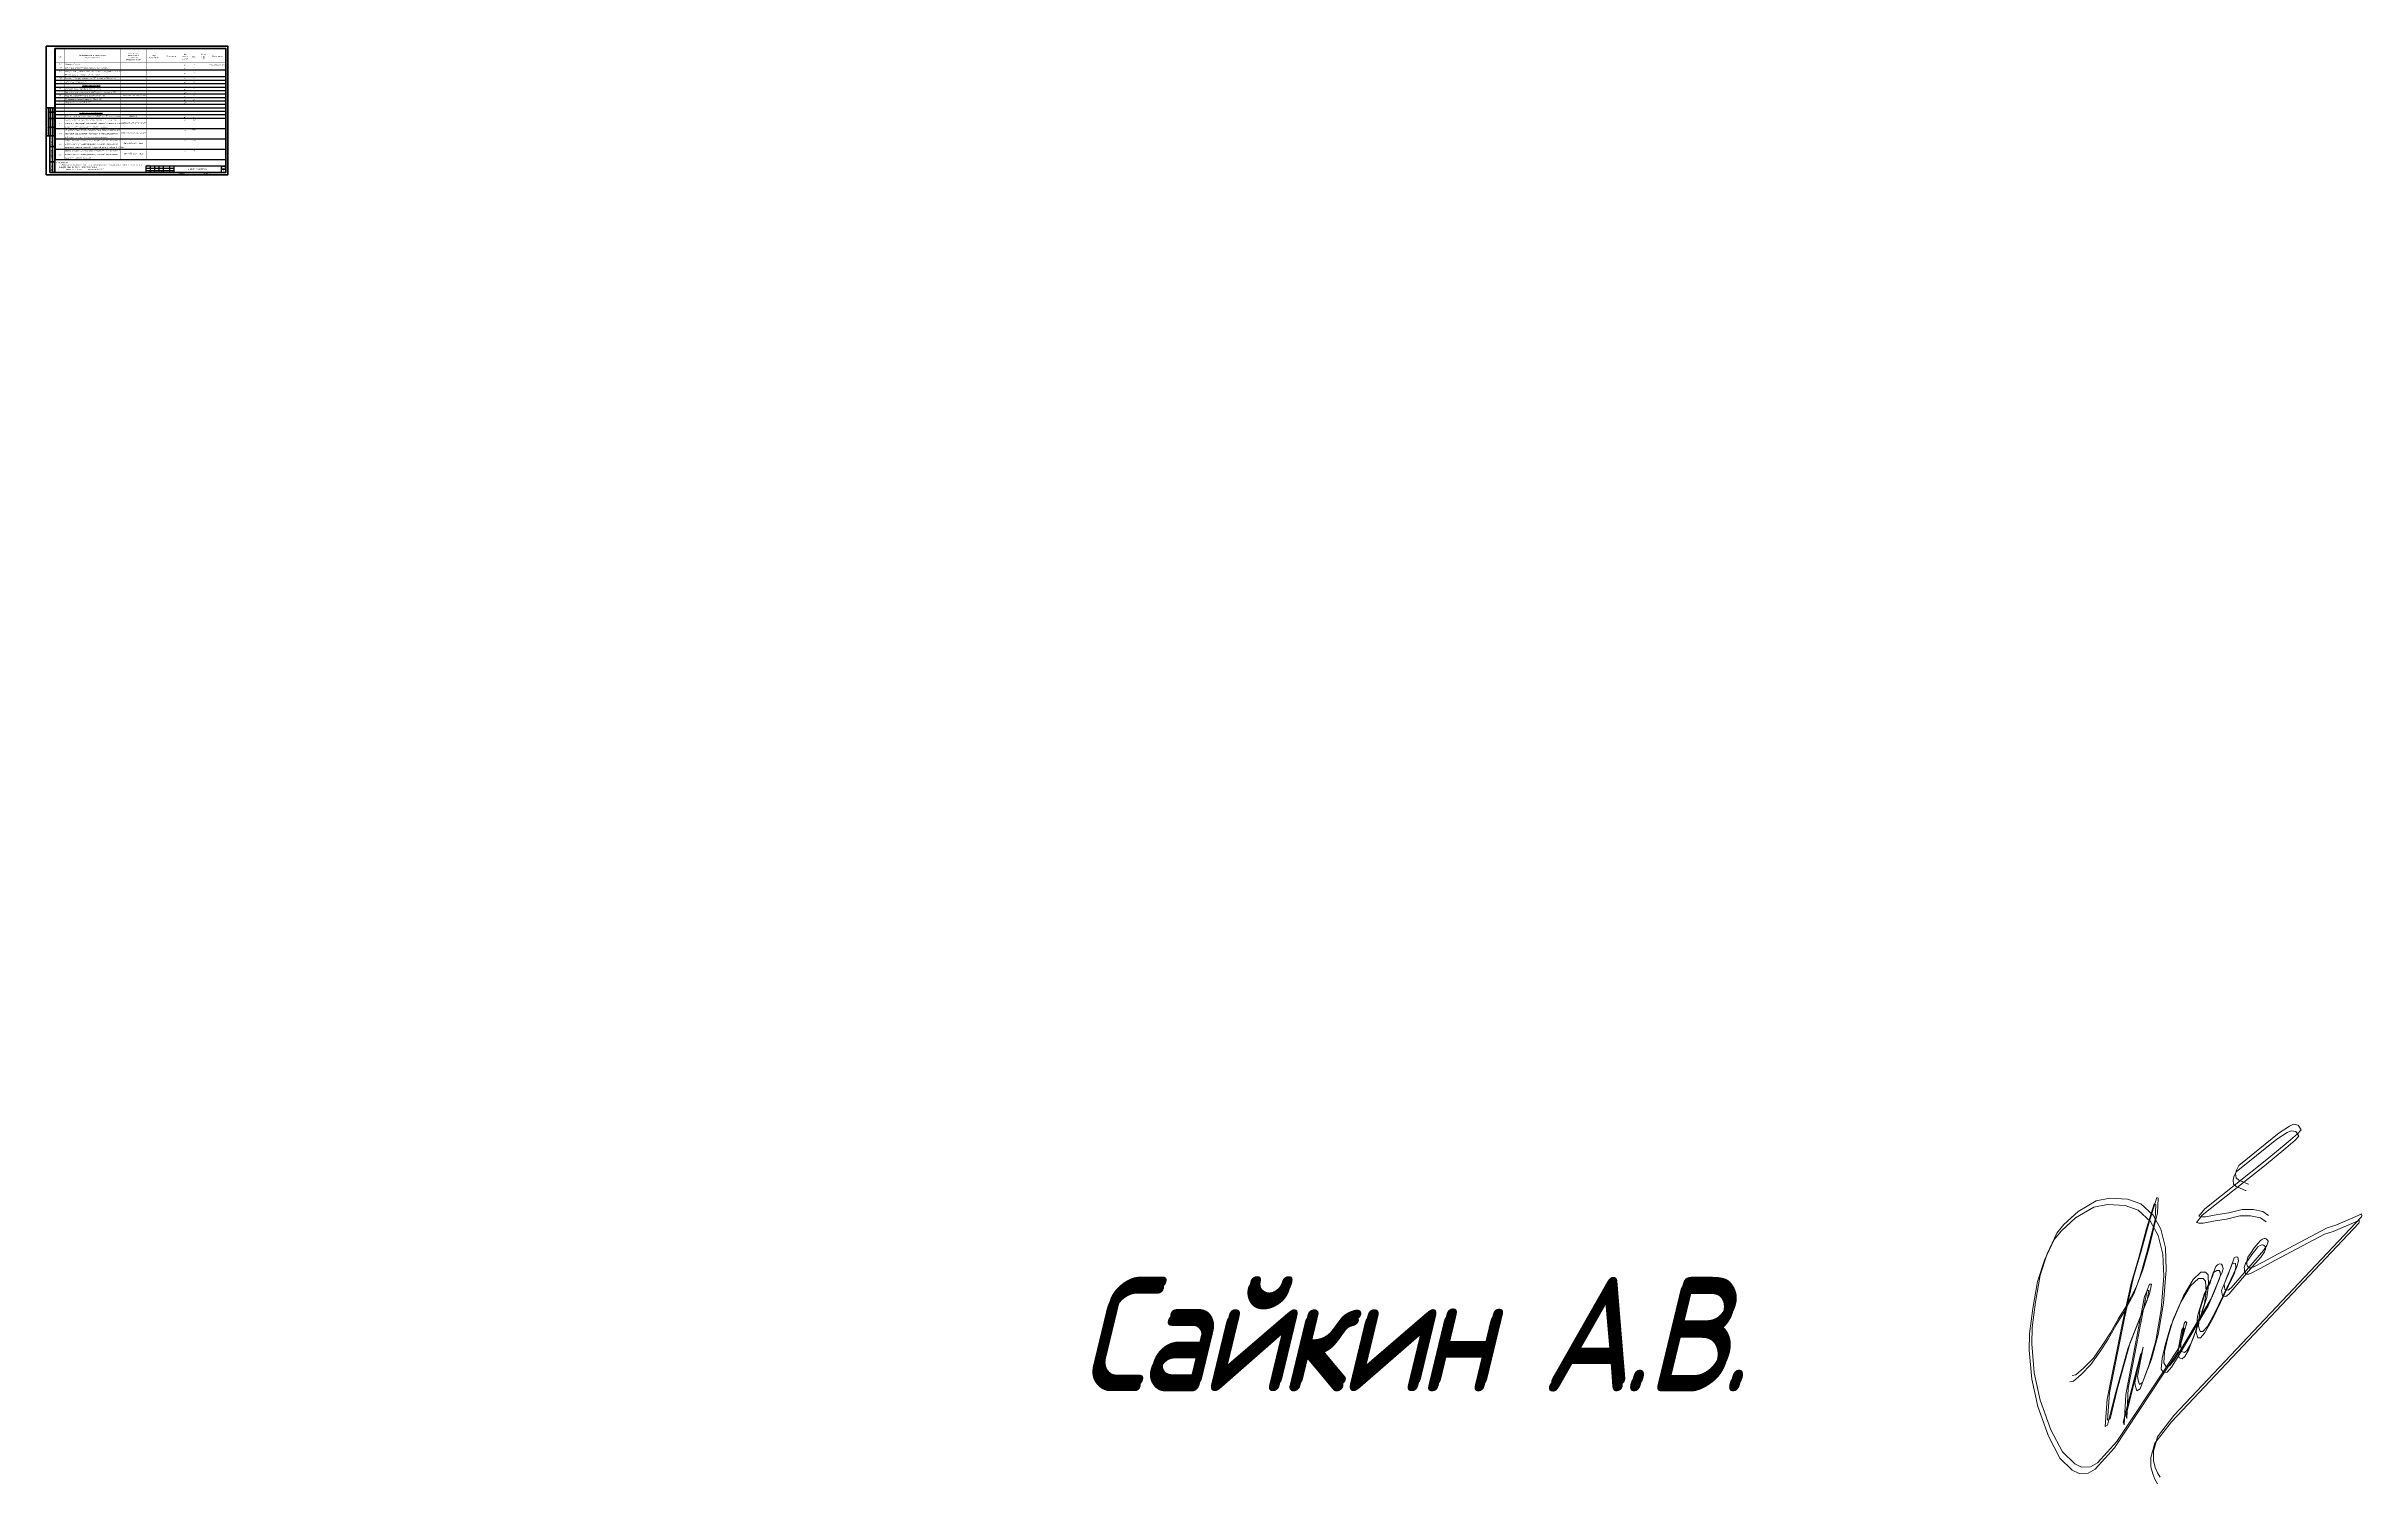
# Paper-space layout 'Спец3' of a CAD drawing. Header units: millimetres. Extents: x -24 to 5332, y -3036 to 288.
# The model-space entities are those that its viewports show. They can reach past a viewport. Long polylines and large blocks are cut down to what shows.
import ezdxf
from ezdxf.enums import TextEntityAlignment as Align

# ---------------------------------------------------------------- set-up
doc = ezdxf.new("R2010")
doc.units = ezdxf.units.MM
doc.layers.get('DEFPOINTS').update_dxf_attribs({"color": 252, "lineweight": 9})
for name, color, linetype, lineweight in [('0.7', 2, 'Continuous', 50), ('_TEXT', 7, 'Continuous', 30), ('АПС', 7, 'Continuous', 30), ('подписи', 7, 'Continuous', 20), ('Рамка', 7, 'Continuous', 30), ('ТХ-Мебель', 7, 'Continuous', 9), ('Форматка', 7, 'Continuous', 50), ('Штамп_текст', 7, 'Continuous', 20)]:
    doc.layers.add(name, color=color, linetype=linetype, lineweight=lineweight)
doc.layers.add('_STAMP', color=7, linetype='Continuous')
doc.layers.add('текст', color=7, linetype='Continuous')
doc.styles.add('GOST 2.304', font='isocpeui.ttf', dxfattribs={"height": 10})
doc.styles.add('ISOCPEUR', font='isocpeui.ttf')
doc.styles.add('KOSTY_STYLE', font='isocpeur.ttf')
doc.styles.add('Ramka', font='cs_gost2304.shx', dxfattribs={"width": 0.8})
doc.styles.add('хХх', font='isocpeui.ttf', dxfattribs={"height": 3})

# ---------------------------------------------------------------- blocks, each defined once
blk = doc.blocks.new('Подпись Сайкин')
at = {"layer": 'подписи', "color": 5, "lineweight": 15}
for points in [[(606.8, 434.6), (593.4, 443.9), (570.7, 448.1), (545.9, 448.1), (514.9, 440.8), (489, 436.7), (461.1, 431.5), (450.8, 431.5), (445.6, 432.6), (459.1, 450.1), (602.7, 563.7), (652.3, 605), (674, 623.6), (682.3, 632.9), (675.1, 643.2), (664.7, 645.3), (655.4, 641.2), (631.6, 625.7), (537.6, 550.3), (532.4, 538.9), (530.4, 530.7), (531.4, 521.4), (537.6, 516.2), (546.9, 512.1), (559.3, 506.9), (560.3, 506.9)], [(152.3, 64.4), (161.1, 65.7), (178.8, 81.5), (201.5, 104.8), (221.7, 133.8), (241.2, 162.8), (259.5, 196.2), (277.8, 225.2), (301.1, 269.9), (315.7, 308.7), (330.2, 360.4), (342.2, 409), (349.8, 439.8), (351.6, 474.5), (347.9, 475.8), (330.2, 419), (311.9, 352.2), (294.2, 291.7), (273.4, 197.1), (238.7, 24.6), (234.3, -39.1), (240, -35.9), (256.4, 32.2), (286.6, 140.6), (331.3, 253.2), (335.7, 276), (331.3, 276), (325.6, 262.1), (281.9, 35.5), (278.7, -34.7), (276.2, -29), (316.7, 129.8), (303.4, 62.1), (304.7, 53.9), (307.8, 43.8), (315.4, 48.2), (335.7, 102.6), (351.5, 159.6), (363.6, 231.7), (369.9, 308.9), (368, 359.9), (357.2, 402.9), (339.5, 435.2), (311, 461.1), (280.6, 471.9), (239.5, 474.4), (207.8, 468.1), (166, 444), (133.1, 413.7), (116.6, 393.4), (94.4, 346), (78, 296.6), (67.2, 234), (59.6, 175.7), (58.9, 137.4), (64.6, 70.9), (78.6, 7.6), (103.3, -61.3), (129.9, -112), (158.4, -139.8), (174.2, -147.4), (195.1, -146.8), (210.9, -137.3), (255.9, -87.9), (367.3, 79.8), (402.2, 132.9), (417.4, 187.3), (414.8, 189.2), (411.7, 184.8), (404.1, 142.4), (403.4, 130.4), (405.3, 120.3), (412.3, 117.7), (418.6, 123.4), (426.9, 138), (433.2, 153.8), (439.5, 169), (464.2, 244.9), (468, 273.4), (466.7, 297.5), (461, 303.1), (450.3, 303.1), (431.9, 286.7), (409.8, 248.7), (386.3, 193.7), (373.7, 152.5), (366.1, 119), (364.2, 93.7), (369.2, 86.1), (377.5, 86.7), (387.6, 98.8), (400.9, 119), (473, 240.6), (487, 274.3), (494.3, 291.6), (498.4, 301.1), (501.3, 310.9), (500.4, 317.9), (497.9, 322), (492.9, 322.3), (488.7, 320), (484.6, 316.7), (480.4, 304.8), (477.3, 293), (464.5, 269.7), (447.9, 216.5), (444.7, 178.7), (448.5, 166.5), (454.9, 165.9), (464.5, 176.8), (482.5, 209.4), (519.7, 286.3), (533.2, 315.8), (537, 329.9), (535.7, 338.2), (531.9, 338.9), (527.4, 336.3), (519.7, 314.5), (511.3, 294), (503.7, 275.4), (505.6, 263.3), (513.3, 262), (520.3, 267.1), (575.5, 331.2), (595.3, 353.3), (602.8, 365.4), (605.3, 370.9), (605.6, 375), (604.2, 377.2), (602.8, 379.2), (600.9, 380.6), (598.7, 381.1), (596.5, 381.1), (592.9, 379.7), (587.7, 376.7), (582.7, 370.7), (573.5, 359.3), (564.9, 346.5), (558.8, 338.2), (556.2, 328.6), (556.4, 325.2), (556.7, 321.1), (557.7, 317.3), (560.8, 313.2), (565.7, 313.1), (570.9, 314.8), (594.8, 327.4), (627, 345.4), (742.1, 406.2), (762.2, 411.8), (814.1, 434.3), (821.8, 438.3), (822.2, 433.9), (821.4, 431.1), (387.6, -28), (349.5, -77.4), (340.2, -110.3), (340.2, -131.9), (344.3, -148.3), (349.5, -160.7), (355.6, -171)]]:
    blk.add_lwpolyline(points, dxfattribs=at)
blk = doc.blocks.new('*U2')
for p, q in [((0, 155), (20, 155)), ((5, 155), (5, 90)), ((5, 145), (20, 145)), ((5, 130), (20, 130)), ((5, 110), (20, 110)), ((10, 155), (10, 90)), ((15, 155), (15, 90)), ((0, 90), (20, 90)), ((8, 5), (8, 90)), ((8, 65), (20, 65)), ((14, 5), (14, 90)), ((8, 30), (20, 30)), ((8, 5), (20, 5))]:
    blk.add_line(p, q)
for points in [[(0, 0), (420, 0), (420, 297), (0, 297)], [(20, 292), (415, 292), (415, 5), (20, 5)]]:
    blk.add_lwpolyline(points, close=True)
at = {"style": 'Ramka', "width": 0.9}
for s, p in [('Согласовано', (3, 102.1)), ('Взам.инв. N', (11.1, 76.6)), ('Подпись и дата', (11, 46.4)), ('Инв.N подл.', (11.2, 17.1))]:
    blk.add_text(s, height=2.5, rotation=90, dxfattribs=at).set_placement(p, align=Align.MIDDLE_CENTER)
for s, p in [('Копировал', (304.8, 2)), ('Формат', (364, 2))]:
    blk.add_text(s, height=2.5, dxfattribs=at).set_placement(p)
blk.add_text('А3', height=2.5, dxfattribs=at).set_placement((381.5, 2), align=Align.RIGHT)
at = {"style": 'GOST 2.304', "width": 0.8}
for tag, p in [('СОГЛАСОВАНО_ДАТА1', (9.4, 145.6)), ('СОГЛАСОВАНО_ДАТА2', (14.4, 145.6)), ('СОГЛАСОВАНО_ДАТА3', (19.4, 145.6)), ('СОГЛАСОВАНО_ФАМИЛИЯ1', (9.4, 110.6)), ('СОГЛАСОВАНО_ДОЛЖНОСТЬ1', (9.4, 90.6)), ('СОГЛАСОВАНО_ФАМИЛИЯ2', (14.4, 110.6)), ('СОГЛАСОВАНО_ДОЛЖНОСТЬ2', (14.4, 90.6)), ('СОГЛАСОВАНО_ФАМИЛИЯ3', (19.4, 110.6)), ('СОГЛАСОВАНО_ДОЛЖНОСТЬ3', (19.4, 90.6))]:
    blk.add_attdef(tag, p, '', height=2.5, rotation=90, dxfattribs=at)
at = {"style": 'GOST 2.304'}
for tag, p in [('ВЗАМ_ИНВ_НОМЕР', (19.4, 77.5)), ('ИНВ_N_ПОДЛ', (19.4, 17.5))]:
    blk.add_attdef(tag, text='', height=2.5, rotation=90, dxfattribs=at).set_placement(p, align=Align.CENTER)
blk.add_attdef('ИНВ_ДАТА', text='', height=2.5, rotation=90, dxfattribs=at).set_placement((19.4, 63.8), align=Align.RIGHT)
at = {"style": 'GOST 2.304', "width": 0.8}
blk.add_attdef('КОПИРОВАЛ', (321.6, 2), '', height=2.5, dxfattribs=at)
blk = doc.blocks.new('*U652')
at = {"layer": '_STAMP', "lineweight": -2}
for p, q in [((-185, 10), (-120, 10)), ((-185, 5), (-120, 5)), ((-175, 15), (-175, 0)), ((-165, 15), (-165, 0)), ((-155, 15), (-155, 0)), ((-145, 15), (-145, 0)), ((-130, 15), (-130, 0)), ((-120, 15), (-120, 0))]:
    blk.add_line(p, q, dxfattribs=at)
for points in [[(-185, 0), (0, 0), (0, 15), (-185, 15)], [(-10, 15), (0, 15), (0, 8), (-10, 8)], [(-10, 8), (0, 8), (0, 0), (-10, 0)]]:
    blk.add_lwpolyline(points, close=True, dxfattribs=at)
at = {"layer": '_TEXT', "lineweight": -2, "char_height": 2.5, "attachment_point": 5, "style": 'KOSTY_STYLE'}
for s, insert, width in [('Изм', (-180, 2.5), 10), ('Кол.уч', (-170, 2.2), 10), ('Лист', (-160, 2.5), 10), ('N%%Dдок', (-150, 2.5), 10), ('Подпись', (-137.5, 2.5), 10), ('Дата', (-125, 2.5), 10), ('Лист', (-5, 11.5), 15)]:
    blk.add_mtext(s, dxfattribs=dict(at, insert=insert, width=width))
at = {"layer": '_TEXT', "lineweight": -2, "insert": (-42.9, 7.9), "char_height": 3.5, "width": 69.159, "attachment_point": 6, "line_spacing_factor": 0.9, "style": 'KOSTY_STYLE'}
blk.add_mtext('16-25/Г-Р–ИСПП.СО', dxfattribs=at)

msp = doc.modelspace()

# ---------------------------------------------------------------- linework, layer by layer
at = {"layer": 'Рамка', "lineweight": 30}
for p, q in [((321916.394, -179737.631), (361367.382, -179737.631)), ((321916.394, -180536.638), (361367.382, -180536.638)), ((321916.394, -181335.646), (361367.382, -181335.646)), ((321916.394, -182134.653), (361367.382, -182134.653)), ((321916.394, -182933.66), (361367.382, -182933.66)), ((321916.394, -183732.668), (361367.382, -183732.668))]:
    msp.add_line(p, q, dxfattribs=at)
at = {"layer": 'Рамка', "lineweight": 30, "const_width": 39.95}
for points in [[(321916.394, -176541.602), (361367.382, -176541.602)], [(321916.394, -177340.609), (361367.382, -177340.609)]]:
    msp.add_lwpolyline(points, dxfattribs=at)
at = {"layer": 'Рамка', "lineweight": 30}
for points in [[(323913.913, -173345.572, 39.95, 39.95, 0), (323913.913, -198913.807, 0, 0, 0)], [(336897.782, -173345.572, 39.95, 39.95, 0), (336897.782, -198913.807, 0, 0, 0)], [(342890.337, -173345.572, 39.95, 39.95, 0), (342890.337, -198913.807, 0, 0, 0)], [(346385.994, -173345.572, 39.95, 39.95, 0), (346385.994, -198913.807, 0, 0, 0)], [(350880.411, -173345.572, 39.95, 39.95, 0), (350880.411, -198913.807, 0, 0, 0)], [(352877.929, -173345.572, 39.95, 39.95, 0), (352877.929, -198913.807, 0, 0, 0)], [(354875.447, -173345.572, 39.95, 39.95, 0), (354875.447, -198913.807, 0, 0, 0)], [(357372.345, -173345.572, 39.95, 39.95, 0), (357372.345, -198913.807, 0, 0, 0)]]:
    msp.add_lwpolyline(points, format="xyseb", dxfattribs=at)
for points in [[(321916.394, -178139.616), (361367.382, -178139.616)], [(321916.394, -184531.675), (361367.382, -184531.675)], [(321916.394, -185330.682), (361367.382, -185330.682)], [(321916.394, -186129.69), (361367.382, -186129.69)], [(321916.394, -186928.697), (361367.382, -186928.697)], [(321916.394, -187727.704), (361367.382, -187727.704)], [(321916.394, -188526.712), (361367.382, -188526.712)], [(321916.394, -189325.719), (361367.382, -189325.719)], [(321916.394, -191722.741), (361367.382, -191722.741)], [(321916.394, -194119.763), (361367.382, -194119.763)], [(321916.394, -196516.785), (361367.382, -196516.785)], [(321916.394, -198913.807), (361367.382, -198913.807)]]:
    msp.add_lwpolyline(points, dxfattribs=at)
at = {"layer": 'ТХ-Мебель'}
msp.add_lwpolyline([(321889.978, -173337.809), (361388.898, -173339.602), (361393.317, -198913.807), (321916.394, -198913.807)], close=True, dxfattribs=at)

# ---------------------------------------------------------------- texts
at = {"layer": '0.7', "color": 0, "lineweight": 30, "style": 'хХх'}
for s, insert, char_height, width, attachment_point in [('\\pxt2;Поз.', (322915.154, -175099.643), 299.6278, 1997.51835, 5), ('\\pxt2;2.7', (322954.074, -176870.415), 299.6278, 1997.51835, 5), ('\\pxt2;Наименование и техническая\\Pхарактеристика', (330405.847, -175099.643), 299.62775, 12983.86928, 5), ('\\pxt2;Тип, марка,\\Pобозначение\\Pдокумента,\\Pопросного листа', (339894.06, -175099.643), 299.62775, 5992.55505, 5), ('\\pxt2;Код \\Pпродукции', (344638.166, -175099.643), 299.6278, 3495.65711, 5), ('\\pxt2;Поставщик', (348633.202, -175099.643), 299.62775, 4494.41629, 5), ('\\pxt2;Ед.\\Pизме-\\Pрания', (351879.17, -175099.643), 299.6278, 1997.51835, 5), ('\\pxt0;Кол.', (353876.688, -175099.643), 299.6278, 1997.51835, 5), ('\\pxt2;Масса,\\P1 ед.,\\Pкг', (356123.896, -175099.643), 299.62775, 2496.89794, 5), ('\\pxt2;Примечание', (359369.864, -175099.643), 299.62775, 3995.0367, 5), ('\\pxt2;2.10', (322954.074, -180136.708), 299.6278, 1997.51835, 5), ('\\pxt2;2.11', (322954.074, -180935.715), 299.6278, 1997.51835, 5), ('\\pxt2;2.8', (322954.074, -177669.423), 299.6278, 1997.51835, 5), ('\\pxt2;2.9', (322954.074, -178468.43), 299.6278, 1997.51835, 5), ('\\pxt2;3.4', (322954.074, -184840.848), 299.6278, 1997.51835, 5), ('\\pxt2;3.5', (322954.074, -185639.855), 299.6278, 1997.51835, 5), ('\\pxt2;3.3', (322954.074, -184041.84), 299.6278, 1997.51835, 5), ('\\pxt2;3.2', (322954.074, -183242.833), 299.6278, 1997.51835, 5), ('\\pxt2;3.1', (322954.074, -182443.826), 299.6278, 1997.51835, 5), ('\\pxt2;4.3', (322954.074, -192930.654), 299.6278, 1997.51835, 5), ('\\pxt2;4.2', (322954.074, -190570.948), 299.6278, 1997.51835, 5), ('\\pxt2;4.1', (322954.074, -188858.279), 299.6278, 1997.51835, 5), ('\\pxt2;4.4', (322954.074, -195364.992), 299.6278, 1997.51835, 5), ('\\pxt2;4.5', (322954.074, -197762.014), 299.6278, 1997.51835, 5), ('\\pxt2;низким дымо и газовыделением, с низкой токсичностью ', (324079.881, -197744.357), 299.62775, 12883.99336, 4), ('\\pxt2;продуктов горения (черный). ', (324079.881, -198543.364), 299.62775, 12883.99336, 4)]:
    msp.add_mtext(s, dxfattribs=dict(at, insert=insert, char_height=char_height, width=width, attachment_point=attachment_point))
at = {"layer": 'АПС', "color": 7, "lineweight": 25, "ltscale": 100, "insert": (332583.327, -199478.336), "char_height": 299.627753, "width": 20816.44014, "attachment_point": 2, "style": 'KOSTY_STYLE'}
msp.add_mtext('\\pxql;Примечания:\\P\\pi-1,l2;1.^IДопускается замена указанного в спецификации оборудования, серийных изделий и материалов на аналогичные по своим характеристикам.\\P2.^IОборудование отмеченное * поставляется ДИТ.', dxfattribs=at)
at = {"layer": 'текст', "lineweight": 30, "style": 'хХх'}
for s, insert, char_height, width, attachment_point in [('\\pxt2;Маршрутизатор*', (324070.062, -176897.905), 299.62775, 12883.99336, 4), ('\\pxt2;DIN рейка (для установки УК-ВК или аналога) ', (324083.82, -177793.025), 299.62775, 12883.99336, 4), ('\\pxt2;PS-3U  (для установки розетки 220в)', (324083.82, -179351.594), 299.62775, 12883.99336, 4), ('\\pxt2;Розетка 220в для монтажа на 19" панель с DIN-рейкой', (324084.129, -180188.956), 299.62775, 12883.99336, 4), ('\\pxt2;Корпус с DIN-рейкой Cabeus на 22 места, 19 дюймов, 3 юнита ', (324083.82, -178592.032), 299.62775, 12883.99336, 4), ('\\pxt2;{\\C0;Патч-корд RJ-45 LSLTx}', (324084.129, -180987.136), 299.62775, 12883.99336, 4), ('\\pxt2;{\\L3 Монтажный шкаф}', (330183.993, -181735.149), 299.62775, 12983.86928, 5), ('\\pxt2;шт.', (351923.128, -176948.565), 299.6278, 1997.51835, 5), ('\\pxt2;шт.', (351923.128, -177770.642), 299.6278, 1997.51835, 5), ('\\pxt2;шт.', (351923.128, -178953.347), 299.6278, 1997.51835, 5), ('\\pxt2;шт.', (351923.128, -180167.664), 299.6278, 1997.51835, 5), ('\\pxt2;шт.', (351923.128, -180966.671), 299.6278, 1997.51835, 5), ('\\pxt0.02002;16', (353920.647, -180966.671), 299.62775, 1997.51835, 5), ('\\pt6;1', (353920.647, -176948.565), 299.6278, 1997.51835, 5), ('\\pt6;1', (353920.647, -177770.642), 299.6278, 1997.51835, 5), ('\\pt6;1', (353920.647, -178953.347), 299.6278, 1997.51835, 5), ('\\pxt0.02002;1', (353920.647, -180167.664), 299.62775, 1997.51835, 5), ('\\pxt2;Поставляется ДИТ', (359381.101, -176970.178), 299.62775, 4116.86834, 5), ('\\pxt2;Дифференциальный автомат, 30мА, 10А', (324079.881, -185034.349), 299.62775, 12883.99336, 4), ('\\pxt2;Вводной автоматический выключатель 25А', (324070.062, -184171.686), 299.62775, 12883.99336, 4), ('\\pxt2;DIN-рейка для установки в ЩМП, для автоматов и БП', (324079.881, -183436.334), 299.62775, 12883.99336, 4), ('\\pxt2;ЩМП-2-1 (500х400х150мм) УХЛ3 IP31 IEK', (324079.881, -182637.327), 299.62775, 12883.99336, 4), ('\\pxt2;Модуль Релейный РМ-4-R3', (324082.853, -185682.773), 299.62775, 12883.99336, 4), ('\\pxt2;ABB S201 C25 25A (C) 6kA', (337437.227, -184116.142), 299.62775, 5348.23216, 4), ('\\pxt2;шт.', (351923.128, -182643.974), 299.6278, 1997.51835, 5), ('\\pxt2;шт.', (351923.128, -183442.981), 299.6278, 1997.51835, 5), ('\\pxt2;шт.', (351923.128, -184241.988), 299.6278, 1997.51835, 5), ('\\pxt2;шт.', (351923.128, -185040.996), 299.6278, 1997.51835, 5), ('\\pxt2;шт.', (351923.128, -185767.231), 299.6278, 1997.51835, 5), ('\\pxt2;3', (353920.647, -183442.981), 299.6278, 1997.51835, 5), ('\\pxt2;3', (353920.647, -185040.996), 299.6278, 1997.51835, 5), ('\\pt6;1', (353920.647, -182643.974), 299.6278, 1997.51835, 5), ('\\pt6;1', (353920.647, -184241.988), 299.6278, 1997.51835, 5), ('\\pxt2;1', (353920.647, -185767.231), 299.6278, 1997.51835, 5), ('\\pxt2;дымо- и газовыделением и низкой токсичностью ', (324083.82, -191361.701), 299.62775, 12883.99336, 4), ('\\pxt2;жилами, с изоляцией пониженной пожарной опасности с низким ', (324083.82, -190562.68), 299.62775, 12883.99336, 4), ('\\pxt2;групповой стационарной прокладки в структурированных ', (324083.82, -192959.702), 299.62775, 12883.99336, 4), ('\\pxsm1.07917;Розетка двойная компьютерная 2xRJ45 кат. 5е с накладкой    ', (324083.82, -188907.702), 299.62775, 12883.99336, 4), ('\\pxsm1.07917,qj;Кабель пучковой скрутки с медными однопроволочными ', (324083.82, -189763.672), 299.62775, 12883.99336, 4), ('\\pxt2;Низкотоксичные кабели симметричные парной скрутки для ', (324083.82, -192123.378), 299.62775, 12883.99336, 4), ('\\pxt2;{\\L4. Изделия и материалы}', (330116.45, -188128.933), 299.62775, 12983.86928, 5), ('\\pxt2;КВПнг(А)-LSLTx-5е 4х2х0,52 ', (337067.689, -192825.942), 299.62775, 5954.07175, 4), ('{\\C0;КПСГнг(А)-FRLSLTx} 1x2х0,5', (337251.817, -190499.691), 299.62775, 5518.86095, 4), ('\\pxt2; 886204-1', (338724.843, -188912.839), 299.62775, 2221.29092, 4), ('\\pxt2;шт.', (351923.128, -189036.032), 299.6278, 1997.51835, 5), ('\\pxt2;м', (351923.128, -189741.289), 299.6278, 1997.51835, 5), ('\\pxt2;м', (351923.128, -192100.995), 299.6278, 1997.51835, 5), ('\\pxt2;500', (353920.647, -192100.995), 299.6278, 1997.51835, 5), ('\\pxt2;120', (353920.647, -189741.289), 299.6278, 1997.51835, 5), ('\\pxt2;4', (353920.647, -189036.032), 299.6278, 1997.51835, 5), ('\\pxt2;низким дымо и газовыделением, с низкой токсичностью ', (324082.853, -195339.141), 299.62775, 12883.99336, 4), ('\\pxt2;продуктов горения (черный). Наружный размер кабеля D=13,9мм. ', (324082.853, -196138.148), 299.62775, 12883.99336, 4), ('\\pxt2;кабельных системах (локальных компьютерных сетях). ', (324083.82, -193758.709), 299.62775, 12883.99336, 4), ('\\pxt2;Кабель силовой, не распространяющий горение 5х2,5 мм², с ', (324082.853, -194540.134), 299.62775, 12883.99336, 4), ('\\pxt2;Кабель силовой, не распространяющий горение 3х2,5 мм², с ', (324084.129, -196911.522), 299.62775, 12883.99336, 4), ('\\pxt2;ВВГнг(А)-LSLTx 5х2,5 ', (337670.291, -195176.641), 299.62775, 4648.43699, 4), ('\\pxt2;ВВГнг(А)-LSLTx {\\C0;3х2,5 }', (337753.985, -197556.937), 299.62775, 4581.48021, 4), ('\\pxt2;м', (351923.128, -194498.002), 299.6278, 1997.51835, 5), ('\\pxt2;м', (351923.128, -196895.024), 299.6278, 1997.51835, 5), ('\\pxt2;120', (353920.647, -194498.002), 299.6278, 1997.51835, 5), ('\\pxt2;50', (353920.647, -196895.024), 299.6278, 1997.51835, 5)]:
    msp.add_mtext(s, dxfattribs=dict(at, insert=insert, char_height=char_height, width=width, attachment_point=attachment_point))

psp = doc.layouts.new('Спец3')

# ---------------------------------------------------------------- block references
at = {"layer": '_STAMP'}
psp.add_blockref('*U652', (390.7, -4), dxfattribs=at)
at = {"layer": 'подписи', "color": 5}
for p in [(4504.2, -2864.7), (4504.2, -2864.7), (4509.9, -2850)]:
    psp.add_blockref('Подпись Сайкин', p, dxfattribs=at)
at = {"layer": 'Форматка'}
psp.add_blockref('*U2', (-24.3, -9), dxfattribs=at)

# ---------------------------------------------------------------- texts
at = {"layer": '_TEXT', "style": 'KOSTY_STYLE'}
psp.add_text('3', height=3.5, dxfattribs=at).set_placement((385.8, 0.5), align=Align.MIDDLE_CENTER)
at = {"layer": 'Штамп_текст', "lineweight": 20, "char_height": 250, "width": 2000, "attachment_point": 5, "style": 'ISOCPEUR'}
for insert in [(3210, -2697.5), (3210, -2697.5), (3215.7, -2682.8)]:
    psp.add_mtext('\\pxl0.625,ql,t1.25;{\\W0.9;\\T0.9;Сайкин А.В.}', dxfattribs=dict(at, insert=insert))

# ---------------------------------------------------------------- viewports
at = {"layer": 'DEFPOINTS'}
psp.add_viewport(center=(193.2, 139.4), size=(395, 287.287), view_center_point=(341543.114, -187588.218), view_height=28728.67437, dxfattribs=at)

doc.saveas('drawing.dxf')
